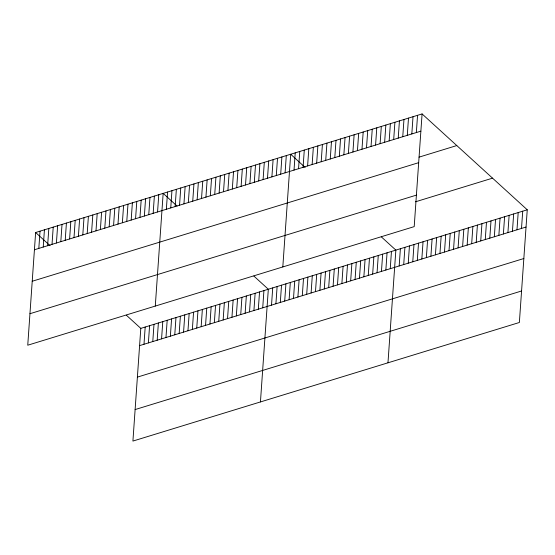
<?xml version="1.0" encoding="UTF-8"?>
<svg xmlns="http://www.w3.org/2000/svg" width="555" height="555" viewBox="0 0 555 555"><rect width="100%" height="100%" fill="white"/><g stroke="black" fill="none" stroke-linecap="round" stroke-linejoin="round"><path stroke-width="0.83" d="M35.631 232.51L27.75 345.21L414.203 226.627L422.084 113.928L35.631 232.51L50.089 245.692M38.822 248.404L40.029 231.164M43.221 247.058L44.428 229.812M47.619 245.705L48.826 228.466M52.017 244.36L53.224 227.113M56.416 243.007L57.616 225.767M60.807 241.661L62.014 224.414M65.206 240.308L66.413 223.068M69.604 238.955L70.811 221.716M74.002 237.609L75.209 220.37M78.401 236.257L79.608 219.017M82.799 234.911L84.006 217.671M87.197 233.558L88.405 216.318M91.596 232.212L92.803 214.972M95.994 230.859L97.194 213.62M100.386 229.513L101.593 212.274M104.784 228.16L105.991 210.921M109.182 226.815L110.389 209.568M113.581 225.462L114.788 208.222M117.979 224.116L119.186 206.869M122.377 222.763L123.585 205.523M126.776 221.417L127.983 204.171M131.174 220.064L132.381 202.825M135.573 218.719L136.773 201.472M139.964 217.366L141.171 200.126M144.362 216.02L145.57 198.773M126.332 315.191L140.797 328.373L132.916 441.072L519.369 322.49L527.25 209.79L422.084 113.928M148.761 214.667L149.968 197.427M143.988 344.267L145.195 327.02M153.159 213.321L154.366 196.075M148.386 342.914L149.586 325.674M157.558 211.968L158.765 194.729M152.785 341.568L153.985 324.321M155.282 306.076L163.163 193.376L177.045 206.03M157.176 340.215L158.383 322.975M166.354 209.27L167.561 192.03M161.574 338.869L162.781 321.623M170.753 207.924L171.953 190.677M165.973 337.516L167.18 320.277M175.151 206.571L176.351 189.331M170.371 336.17L171.578 318.924M179.542 205.225L180.75 187.978M174.769 334.818L175.977 317.578M183.941 203.872L185.148 186.633M179.168 333.472L180.375 316.225M188.339 202.526L189.546 185.28M183.566 332.119L184.773 314.879M192.738 201.174L193.945 183.934M187.965 330.773L189.165 313.526M197.136 199.828L198.343 182.581M192.363 329.42L193.563 312.181M201.534 198.475L202.742 181.235M196.754 328.074L197.962 310.828M205.933 197.129L207.14 179.882M201.153 326.722L202.36 309.482M210.331 195.776L211.531 178.537M205.551 325.376L206.758 308.129M214.729 194.43L215.93 177.184M209.95 324.023L211.157 306.783M219.121 193.078L220.328 175.838M214.348 322.677L215.555 305.43M223.519 191.732L224.726 174.485M218.746 321.324L219.953 304.084M227.918 190.379L229.125 173.139M223.145 319.978L224.352 302.732M232.316 189.033L233.523 171.786M227.543 318.625L228.743 301.386M236.714 187.68L237.922 170.44M231.941 317.28L233.142 300.033M241.113 186.334L242.32 169.088M236.333 315.927L237.54 298.687M245.511 184.981L246.718 167.742M240.731 314.581L241.938 297.334M249.91 183.636L251.11 166.389M245.13 313.228L246.337 295.988M254.308 182.283L255.508 165.043M249.528 311.882L250.735 294.636M258.699 180.937L259.906 163.69M253.926 310.529L255.133 293.29M263.098 179.584L264.305 162.344M258.325 309.184L259.532 291.937M267.496 178.238L268.703 160.992M262.723 307.831L263.93 290.591M271.894 176.885L273.102 159.646M260.441 401.938L268.322 289.238L253.864 276.057M276.293 175.54L277.5 158.293M271.52 305.132L272.72 287.892M280.691 174.187L281.898 156.947M275.911 303.786L277.118 286.54M285.09 172.841L286.297 155.594M280.31 302.433L281.517 285.194M282.814 266.948L290.688 154.248L305.153 167.43M284.708 301.087L285.915 283.841M294.018 170.101L295.225 152.854M289.106 299.735L290.314 282.495M298.548 168.706L299.755 151.466M293.505 298.389L294.712 281.142M303.079 167.319L304.286 150.072M297.903 297.036L299.11 279.796M307.609 165.931L308.816 148.684M302.302 295.69L303.509 278.444M312.139 164.537L313.346 147.297M306.7 294.337L307.9 277.098M316.669 163.149L317.876 145.903M311.098 292.991L312.298 275.745M321.199 161.755L322.406 144.515M315.49 291.639L316.697 274.399M325.729 160.367L326.937 143.121M319.888 290.293L321.095 273.046M330.267 158.98L331.467 141.733M324.286 288.94L325.494 271.7M334.797 157.585L335.997 140.346M328.685 287.594L329.892 270.347M339.327 156.198L340.534 138.951M333.083 286.241L334.29 269.002M343.857 154.803L345.064 137.564M337.482 284.888L338.689 267.649M348.387 153.416L349.594 136.169M341.88 283.543L343.087 266.303M352.918 152.021L354.125 134.782M346.278 282.19L347.479 264.95M357.448 150.634L358.655 133.394M350.677 280.844L351.877 263.604M361.978 149.246L363.185 132M355.068 279.491L356.275 262.251M366.508 147.852L367.715 130.612M359.467 278.145L360.674 260.905M371.038 146.464L372.245 129.218M363.865 276.792L365.072 259.553M375.575 145.07L376.776 127.83M368.263 275.447L369.47 258.207M380.106 143.683L381.306 126.443M372.662 274.094L373.869 256.854M384.636 142.295L385.843 125.048M377.06 272.748L378.267 255.508M389.166 140.901L390.373 123.661M381.458 271.395L382.666 254.155M393.696 139.513L394.903 122.267M385.857 270.049L387.057 252.802M398.226 138.119L399.433 120.879M390.255 268.696L391.455 251.457M402.757 136.731L403.964 119.492M387.973 362.81L395.854 250.104L381.396 236.929M407.287 135.344L408.494 118.097M399.177 265.963L400.384 248.716M411.817 133.949L413.024 116.71M403.714 264.569L404.914 247.329M416.347 132.562L417.554 115.315M408.244 263.181L409.444 245.934M412.774 261.787L413.981 244.547M417.304 260.399L418.512 243.152M421.835 259.005L423.042 241.765M426.365 257.617L427.572 240.377M430.895 256.23L432.102 238.983M435.425 254.835L436.632 237.596M439.955 253.448L441.163 236.201M444.486 252.053L445.693 234.814M449.023 250.666L450.223 233.426M453.553 249.278L454.753 232.032M458.083 247.884L459.29 230.644M462.613 246.496L463.82 229.25M467.144 245.102L468.351 227.862M471.674 243.714L472.881 226.475M476.204 242.327L477.411 225.08M480.734 240.932L481.941 223.693M485.264 239.545L486.471 222.298M489.794 238.15L491.002 220.911M494.332 236.763L495.532 219.523M498.862 235.375L500.062 218.129M503.392 233.981L504.599 216.741M507.922 232.594L509.129 215.347M512.452 231.199L513.659 213.959M516.982 229.812L518.19 212.572M521.513 228.424L522.72 211.177M34.424 249.757L420.877 131.167M419.032 157.148L456.793 145.563M32.225 281.253L418.678 162.67M29.956 313.707L416.41 195.124M415.522 201.791L492.549 178.155M140.797 328.373L527.25 209.79M139.589 345.612L526.043 227.03M137.383 377.116L523.844 258.533M135.115 409.569L521.575 290.986"/></g></svg>
